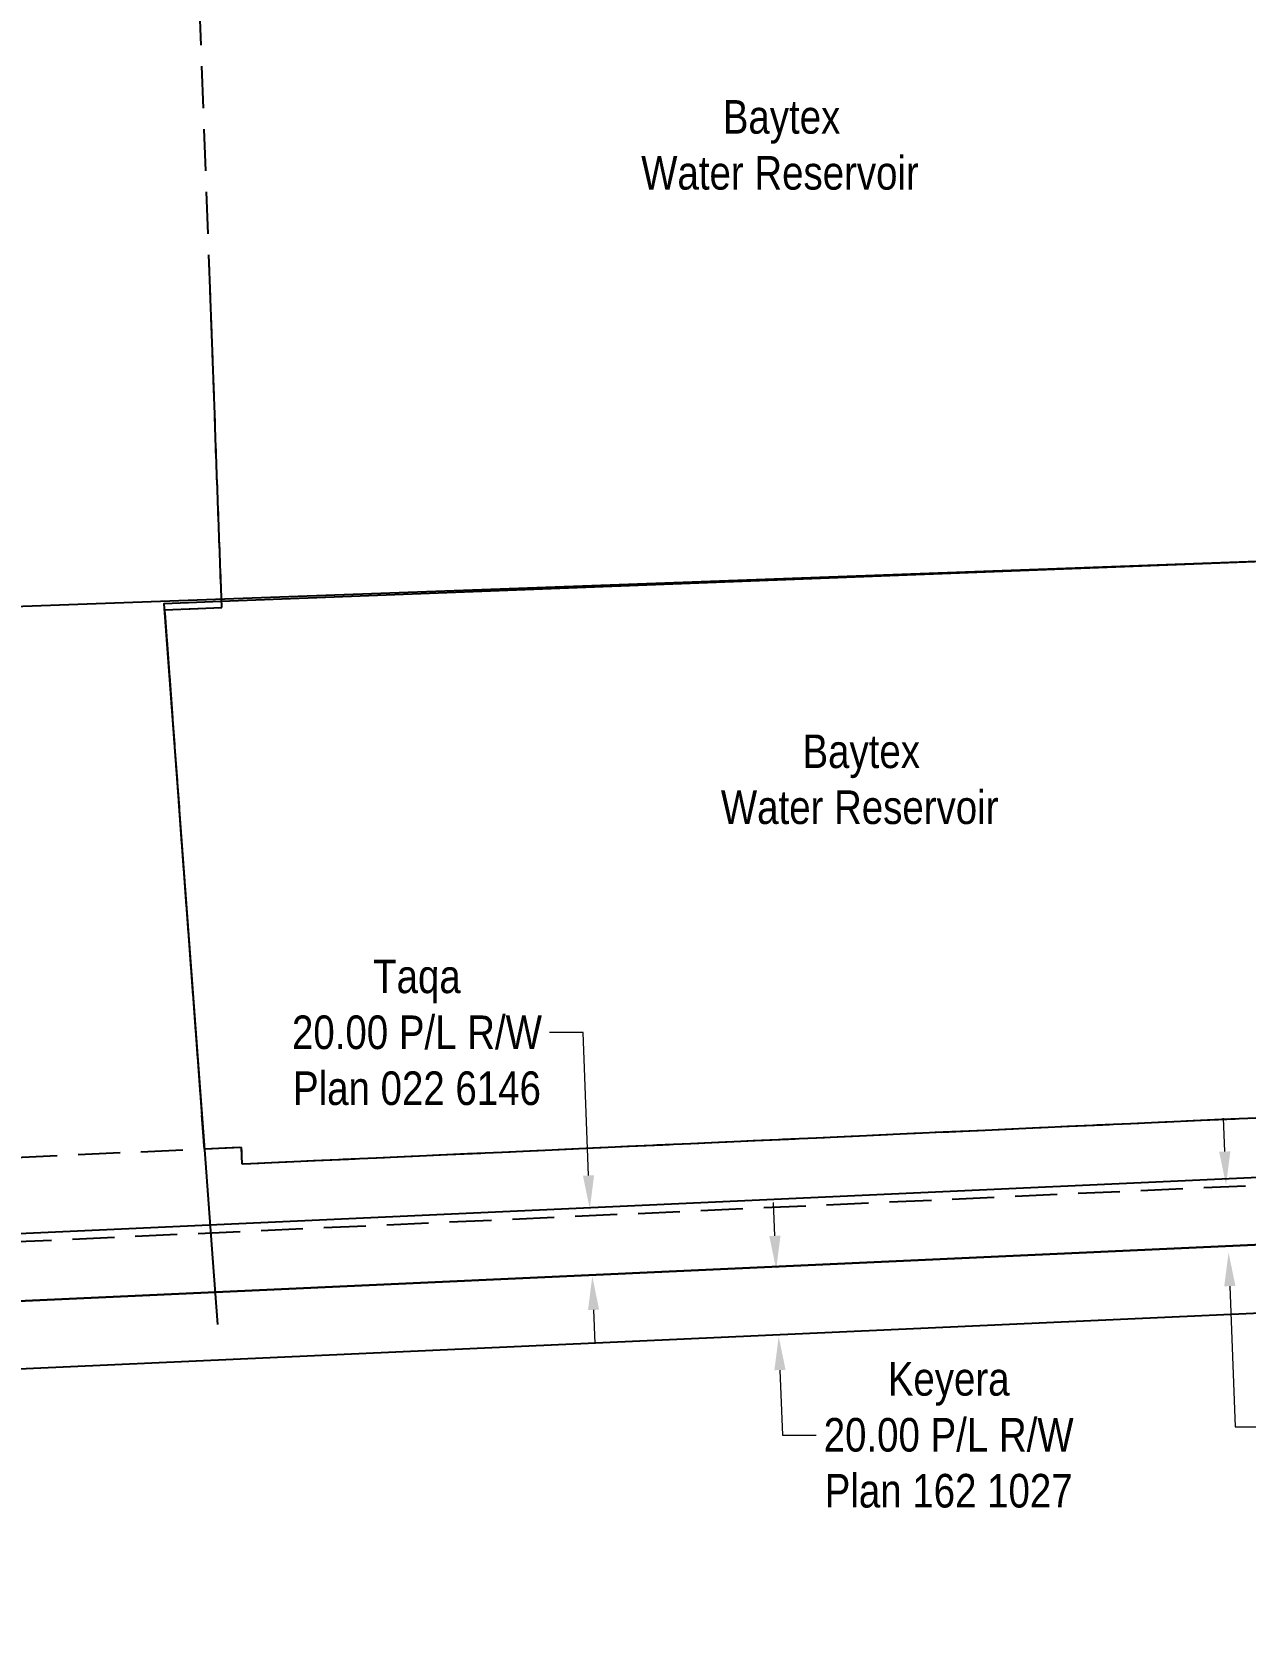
# Model space of a CAD drawing. Extents: x 665644 to 689199, y 5825051 to 5844826.
# Drawn here: x 687243 to 687604.6, y 5843592.2 to 5844067.1 of the extents above; entities that cross this region are included whole.
import ezdxf

# ---------------------------------------------------------------- set-up
doc = ezdxf.new("R2010")
doc.units = 0
doc.header["$LTSCALE"] = 5
doc.header["$PDSIZE"] = 0.5
doc.linetypes.add('foc-ACCESSROAD', pattern=[3.75, 2.5, -1.25])
doc.layers.get('Defpoints').update_dxf_attribs({"color": 9})
for name, color, linetype in [('AS-FENCE', 48, 'foc-FENCE'), ('C-AR', 13, 'foc-ACCESSROAD'), ('C-WS', 13, 'foc-ACCESSROAD'), ('F-RW', 190, 'Continuous'), ('L-SEC', 7, 'Continuous')]:
    doc.layers.add(name, color=color, linetype=linetype)
doc.layers.add('C-WS-T', color=13, linetype='Continuous', lineweight=9)
doc.layers.add('F-RW-T', color=190, linetype='Continuous', lineweight=9)
doc.styles.add('80CG', font='ARIALN.TTF', dxfattribs={"height": 10})
doc.styles.add('80L', font='ARIALN.TTF', dxfattribs={"height": 10})
doc.styles.add('foc-LtypeFont', font='ARIALN.TTF', dxfattribs={"height": 7.35})
doc.linetypes.add('foc-FENCE', pattern='A,10,-1,["X",foc-LtypeFont,S=0.2,R=0,X=-0.625,Y=-0.75],-1.24', length=12.24)
doc.linetypes.add('foc-FENCE-NOLINE', pattern='A,0,-6,["X",foc-LtypeFont,S=0.2,R=0,X=-0.625,Y=-0.75],-6.24', length=12.24)
doc.dimstyles.new('Compass 5 000', dxfattribs={"dimscale": 5, "dimtxt": 9, "dimasz": 2, "dimexe": 0.2, "dimexo": 0.0625, "dimgap": 0.5, "dimtad": 0, "dimtih": 1, "dimtoh": 1, "dimzin": 0, "dimdsep": 46, "dimtxsty": '80CG', "dimcen": 0.1, "dimse1": 1, "dimse2": 1, "dimclrd": 256, "dimclrt": 256, "dimaunit": 1, "dimadec": 4, "dimazin": 0, "dimtfac": 0.06, "dimtofl": 0, "dimtmove": 0, "dimatfit": 1, "dimfxl": 0.2, "dimtolj": 1, "dimtzin": 0, "dimlwd": -1, "dimarcsym": 0})

# ---------------------------------------------------------------- blocks, each defined once
blk = doc.blocks.new('*D848')
at = {"layer": 'Defpoints', "color": 0, "transparency": 16777216}
for p in [(687389.48, 5843715.49), (687409.31, 5843716.23), (687390.23, 5843695.4)]:
    blk.add_point(p, dxfattribs=at)
at = {"layer": 'F-RW-T', "transparency": 16777216}
for p, q in [((687407.34, 5843768.83), (687397.34, 5843768.83)), ((687408.94, 5843726.22), (687407.34, 5843768.83)), ((687410.44, 5843686.15), (687410.81, 5843676.16))]:
    blk.add_line(p, q, dxfattribs=at)
for points in [[(687410.6, 5843726.28), (687407.27, 5843726.16), (687409.31, 5843716.23)], [(687412.1, 5843686.21), (687408.77, 5843686.09), (687410.06, 5843696.14)]]:
    blk.add_solid(points, dxfattribs=at)
at = {"layer": 'F-RW-T', "transparency": 16777216, "insert": (687357.8, 5843768.83), "char_height": 10, "attachment_point": 5, "style": '80CG'}
blk.add_mtext('\\A1;Taqa\\P20.00 P/L R/W\\PPlan 022 6146', dxfattribs=at)
blk = doc.blocks.new('*D849')
at = {"layer": 'Defpoints', "color": 0, "transparency": 16777216}
for p in [(687463.48, 5843698.17), (687464.24, 5843678.18), (687465.62, 5843678.24)]:
    blk.add_point(p, dxfattribs=at)
at = {"layer": 'F-RW-T', "transparency": 16777216}
for p, q in [((687464.48, 5843708.21), (687464.1, 5843718.21)), ((687465.99, 5843668.24), (687466.73, 5843648.87)), ((687466.73, 5843648.87), (687476.73, 5843648.87))]:
    blk.add_line(p, q, dxfattribs=at)
for points in [[(687466.15, 5843708.28), (687462.82, 5843708.15), (687464.86, 5843698.22)], [(687467.66, 5843668.31), (687464.33, 5843668.18), (687465.62, 5843678.24)]]:
    blk.add_solid(points, dxfattribs=at)
at = {"layer": 'F-RW-T', "transparency": 16777216, "insert": (687516.27, 5843648.87), "char_height": 10, "attachment_point": 5, "style": '80CG'}
blk.add_mtext('\\A1;Keyera\\P20.00 P/L R/W\\PPlan 162 1027', dxfattribs=at)
blk = doc.blocks.new('*D1374')
at = {"layer": 'Defpoints', "color": 0, "transparency": 16777216}
for p in [(687598.94, 5843723.34), (687389.48, 5843715.49), (687390.23, 5843695.4)]:
    blk.add_point(p, dxfattribs=at)
at = {"layer": 'F-RW-T', "transparency": 16777216}
for p, q in [((687598.56, 5843733.34), (687598.19, 5843743.33)), ((687600.06, 5843693.26), (687601.64, 5843651.36)), ((687601.64, 5843651.36), (687611.64, 5843651.36))]:
    blk.add_line(p, q, dxfattribs=at)
for points in [[(687600.23, 5843733.4), (687596.9, 5843733.27), (687598.94, 5843723.34)], [(687601.73, 5843693.33), (687598.4, 5843693.2), (687599.69, 5843703.26)]]:
    blk.add_solid(points, dxfattribs=at)
at = {"layer": 'F-RW-T', "transparency": 16777216, "insert": (687651.18, 5843651.36), "char_height": 10, "attachment_point": 5, "style": '80CG'}
blk.add_mtext('\\A1;Taqa\\P20.00 P/L R/W\\PPlan 022 6146', dxfattribs=at)
blk = doc.blocks.new('*D1375')
at = {"layer": 'Defpoints', "color": 0, "transparency": 16777216}
for p in [(687463.48, 5843698.17), (687464.24, 5843678.18), (687465.62, 5843678.24)]:
    blk.add_point(p, dxfattribs=at)
at = {"layer": 'F-RW-T', "transparency": 16777216}
for p, q in [((687464.48, 5843708.21), (687464.1, 5843718.21)), ((687465.99, 5843668.24), (687466.73, 5843648.87)), ((687466.73, 5843648.87), (687476.73, 5843648.87))]:
    blk.add_line(p, q, dxfattribs=at)
for points in [[(687466.15, 5843708.28), (687462.82, 5843708.15), (687464.86, 5843698.22)], [(687467.66, 5843668.31), (687464.33, 5843668.18), (687465.62, 5843678.24)]]:
    blk.add_solid(points, dxfattribs=at)
at = {"layer": 'F-RW-T', "transparency": 16777216, "insert": (687516.27, 5843648.87), "char_height": 10, "attachment_point": 5, "style": '80CG'}
blk.add_mtext('\\A1;Keyera\\P20.00 P/L R/W\\PPlan 162 1027', dxfattribs=at)

msp = doc.modelspace()

# ---------------------------------------------------------------- linework, layer by layer
at = {"layer": 'AS-FENCE', "linetype": 'foc-FENCE-NOLINE', "flags": 128}
msp.add_lwpolyline([(687814.2, 5843917.032), (687628.152, 5843909.902), (687299.496, 5843897.262), (687282.386, 5843896.552), (687294.753, 5843729.906), (687296.909, 5843701.615), (687298.347, 5843681.807)], dxfattribs=at)
msp.add_lwpolyline([(687814.2, 5843917.032), (687628.152, 5843909.902), (687299.496, 5843897.262), (687282.386, 5843896.552), (687294.753, 5843729.906), (687296.909, 5843701.615), (687298.347, 5843681.807)], dxfattribs=at)
at = {"layer": 'C-AR', "flags": 128}
msp.add_lwpolyline([(686913.508, 5843881.382), (687015.811, 5843885.116), (687209.195, 5843705.181), (687306.621, 5843709.603), (687742.914, 5843729.463), (687737.528, 5843876.452), (687747.154, 5843886.805), (687712.181, 5843885.529), (687717.209, 5843748.311), (687305.714, 5843729.58), (687305.531, 5843734.576), (687218.543, 5843730.628), (687025.253, 5843910.475), (686912.56, 5843906.361)], dxfattribs=at)
msp.add_lwpolyline([(686913.508, 5843881.382), (687015.811, 5843885.116), (687209.195, 5843705.181), (687306.621, 5843709.603), (687742.914, 5843729.463), (687737.528, 5843876.452), (687747.154, 5843886.805), (687712.181, 5843885.529), (687717.209, 5843748.311), (687305.714, 5843729.58), (687305.531, 5843734.576), (687218.543, 5843730.628), (687025.253, 5843910.475), (686912.56, 5843906.361)], dxfattribs=at)
at = {"layer": 'C-WS', "flags": 128}
msp.add_lwpolyline([(687813.391, 5843889.223), (687712.181, 5843885.529), (687717.209, 5843748.311), (687305.714, 5843729.58), (687305.539, 5843734.578), (687294.478, 5843734.065), (687282.648, 5843894.848), (687299.63, 5843895.473), (687291.017, 5844130.684), (687695.744, 5844145.497), (687701.974, 5843975.478), (687741.943, 5843976.944), (687744.333, 5843911.711), (687812.432, 5843914.194)], close=True, dxfattribs=at)
msp.add_lwpolyline([(687700.607, 5844012.779), (687701.974, 5843975.478), (687741.943, 5843976.944), (687744.333, 5843911.711), (687812.432, 5843914.194), (687813.391, 5843889.223), (687712.181, 5843885.529), (687717.209, 5843748.311), (687305.714, 5843729.58), (687305.539, 5843734.578), (687294.478, 5843734.065), (687282.648, 5843894.848), (687299.63, 5843895.473), (687295.876, 5843997.98)], dxfattribs=at)
at = {"layer": 'F-RW', "flags": 128}
for points in [[(687724.482, 5843730.857), (687020.423, 5843698.864), (686919.372, 5843678.981), (686891.93, 5843677.849)], [(687724.482, 5843730.857), (687020.423, 5843698.864), (686921.179, 5843679.337)], [(687760.342, 5843712.502), (687725.245, 5843710.902), (687022.845, 5843678.887), (686921.548, 5843659.181), (686892.559, 5843657.98)], [(686892.559, 5843657.98), (686921.548, 5843659.181), (687022.845, 5843678.887), (687725.245, 5843710.902)], [(687760.342, 5843712.502), (687725.245, 5843710.902), (687022.845, 5843678.887), (686921.941, 5843659.258)], [(686921.941, 5843659.258), (687022.845, 5843678.887), (687725.245, 5843710.902)], [(686893.386, 5843637.997), (686923.885, 5843639.261), (687025.218, 5843658.974), (687726.16, 5843690.559), (687820.857, 5843694.671)], [(686922.703, 5843639.212), (686923.885, 5843639.261), (687025.218, 5843658.974), (687726.16, 5843690.559), (687820.857, 5843694.671)]]:
    msp.add_lwpolyline(points, dxfattribs=at)
at = {"layer": 'L-SEC', "flags": 128}
msp.add_lwpolyline([(687013.231, 5843887.621), (687415.334, 5843902.274), (687817.438, 5843916.925)], dxfattribs=at)

# ---------------------------------------------------------------- texts
at = {"layer": 'C-WS-T', "char_height": 10, "attachment_point": 1, "style": '80L'}
for insert in [(687424.501, 5844046.714), (687448.251, 5843857.644)]:
    msp.add_mtext_dynamic_manual_height_columns('\\pi24.453;Baytex\\P\\pi0.12844;Water Reservoir', width=83.00587, gutter_width=50, heights=[0], dxfattribs=dict(at, insert=insert))

# ---------------------------------------------------------------- dimensions: what is measured, and where the dimension line sits
at = {"layer": 'F-RW-T', "color": 3}
for base, p1, p2, angle, text, picture, middle in [((687409.31, 5843716.229), (687390.235, 5843695.397), (687389.481, 5843715.485), 92.14884, 'Taqa\\P20.00 P/L R/W\\PPlan 022 6146', '*D848', (687357.797, 5843768.83)), ((687598.936, 5843723.344), (687390.235, 5843695.397), (687389.481, 5843715.485), 92.14884, 'Taqa\\P20.00 P/L R/W\\PPlan 022 6146', '*D1374', (687651.177, 5843651.365)), ((687465.615, 5843678.236), (687463.483, 5843698.17), (687464.239, 5843678.184), 272.16779, 'Keyera\\P20.00 P/L R/W\\PPlan 162 1027', '*D849', (687516.266, 5843648.874)), ((687465.615, 5843678.236), (687463.483, 5843698.17), (687464.239, 5843678.184), 272.16779, 'Keyera\\P20.00 P/L R/W\\PPlan 162 1027', '*D1375', (687516.266, 5843648.874))]:
    dim = msp.add_linear_dim(base=base, p1=p1, p2=p2, angle=angle, text=text, dimstyle='Compass 5 000', dxfattribs=at)
    dim.commit()
    dim.dimension.update_dxf_attribs({"geometry": picture, "text_midpoint": middle, "dimtype": 161})

doc.saveas('drawing.dxf')
